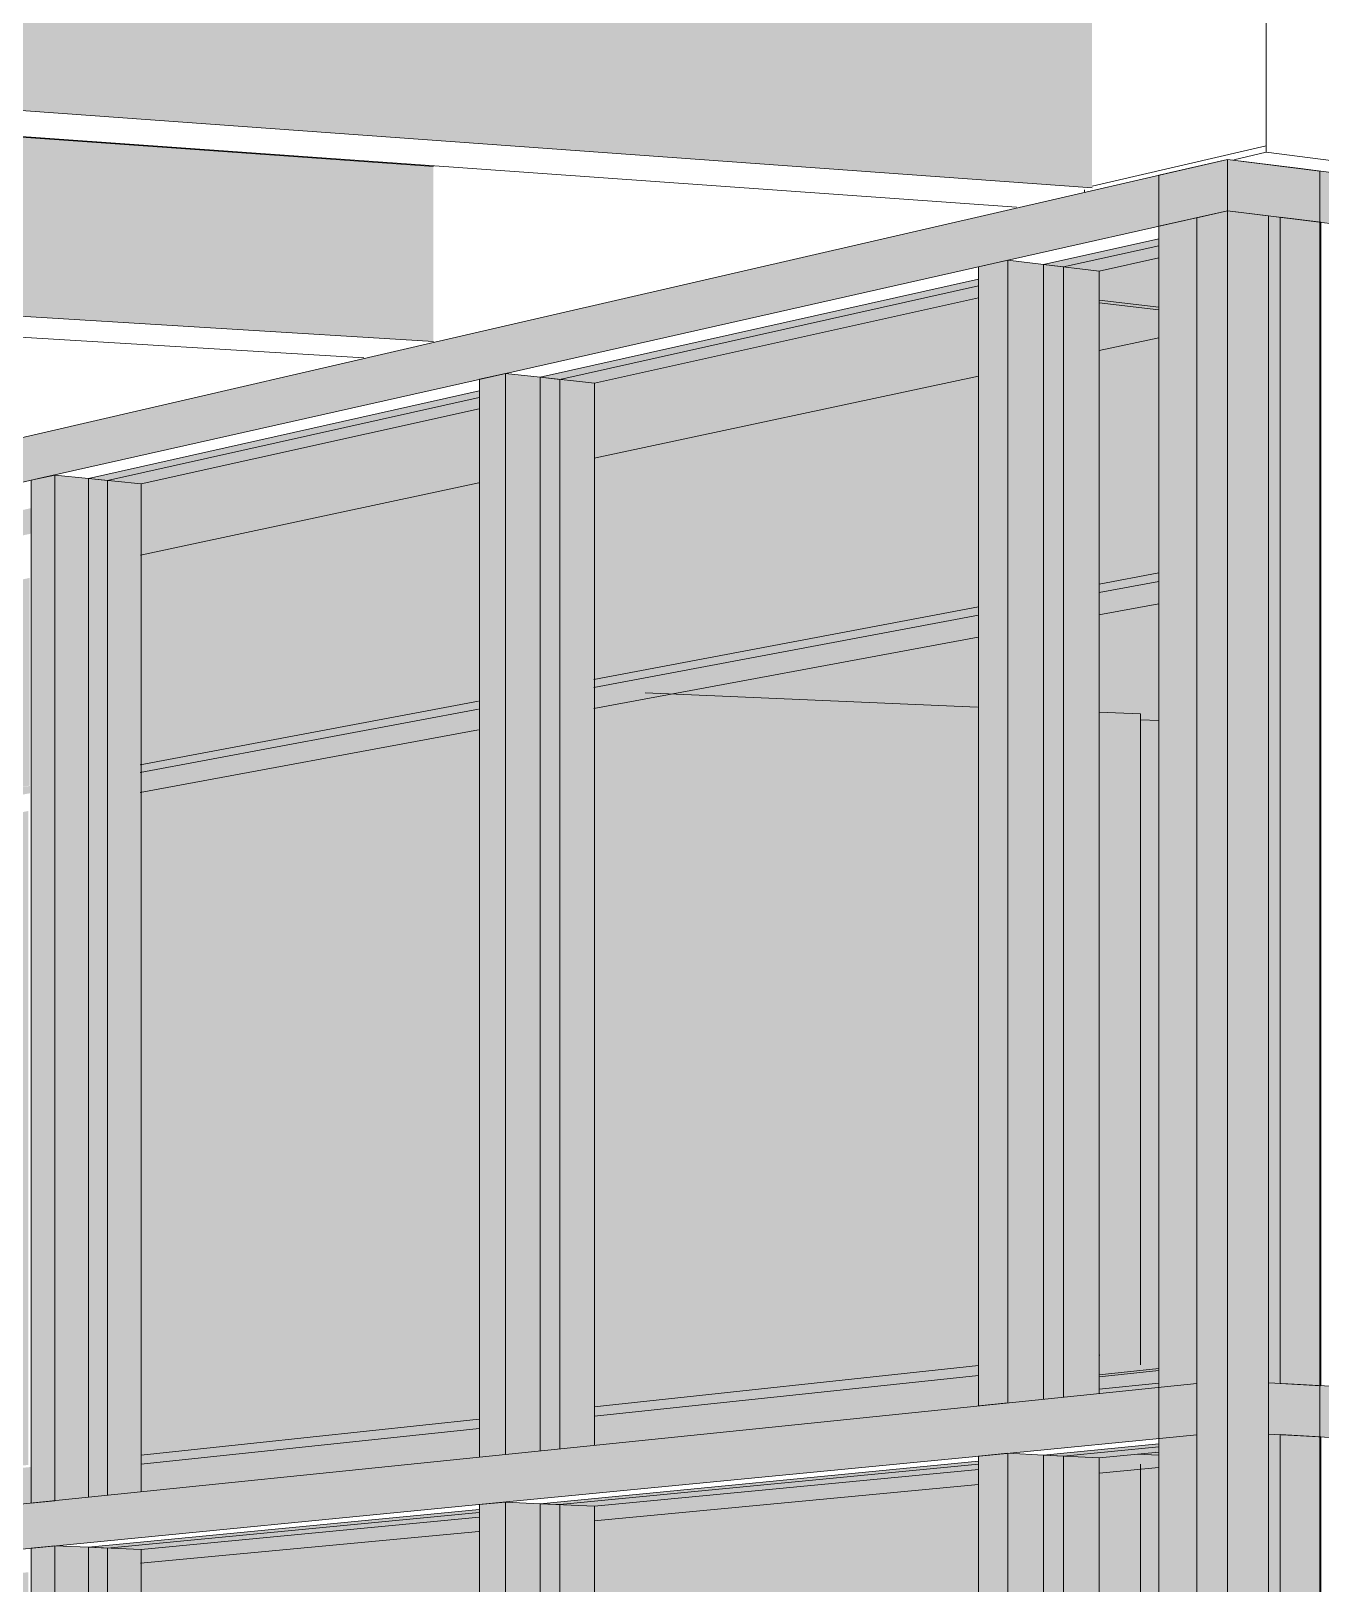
# Model space of a CAD drawing. Header units: inches. Extents: x -2804 to 58974, y -36095 to 66.
# Drawn here: x -2803.73 to -2803.6095, y 60.0723 to 60.2174 of the extents above; entities that cross this region are included whole.
import ezdxf

# ---------------------------------------------------------------- set-up
doc = ezdxf.new("R2010")
doc.units = ezdxf.units.IN
doc.header["$MEASUREMENT"] = 0
for name, color, linetype, lineweight in [('A-GLAZ-CURT', 52, 'Continuous', 9), ('A-GLAZ-CWMG', 51, 'Continuous', 9), ('A-WALL-PATT', 111, 'Continuous', 13), ('I-WALL', 2, 'Continuous', 13), ('L-SITE-WALL', 31, 'Continuous', 13), ('S-BEAM', 12, 'Continuous', 9)]:
    doc.layers.add(name, color=color, linetype=linetype, lineweight=lineweight)

# ---------------------------------------------------------------- blocks, each defined once
blk = doc.blocks.new('FP_5-Entrance - Xcel')
at = {"layer": 'A-WALL-PATT', "lineweight": 9}
blk.add_line((-2803.61456, 60.20669), (-2803.63085, 60.20293), dxfattribs=at)

msp = doc.modelspace()

# ---------------------------------------------------------------- hatches: boundary and pattern name
at = {"layer": 'A-GLAZ-CURT', "transparency": 33554458}
for points in [[(-2803.63539, 60.08955), (-2803.62461, 60.09066), (-2803.62461, 60.19802), (-2803.63539, 60.19561), (-2803.63539, 60.09106)], [(-2803.68243, 60.08473), (-2803.64146, 60.08893), (-2803.64146, 60.19425), (-2803.68243, 60.18507), (-2803.68243, 60.08793)], [(-2803.72465, 60.0804), (-2803.68812, 60.08415), (-2803.68812, 60.1838), (-2803.72465, 60.17561), (-2803.72465, 60.08113)], [(-2803.62461, 59.86245), (-2803.62461, 60.08537), (-2803.63539, 60.08433), (-2803.63539, 59.86413), (-2803.635, 59.86407)], [(-2803.64146, 59.86507), (-2803.64146, 60.08375), (-2803.68243, 60.07979), (-2803.68243, 59.87145), (-2803.64377, 59.86543)], [(-2803.68812, 59.87233), (-2803.68812, 60.07924), (-2803.72465, 60.07571), (-2803.72465, 59.87802), (-2803.68869, 59.87242)]]:
    msp.add_hatch(color=256, dxfattribs=at).paths.add_polyline_path(points, flags=0)
at = {"layer": 'A-GLAZ-CWMG', "lineweight": 5}
for points in [[(-2803.64009, 60.19569), (-2803.61819, 60.20063), (-2803.61819, 60.20543), (-2803.64009, 60.20038), (-2803.64009, 60.198)], [(-2803.61136, 60.19978), (-2803.61136, 60.20457), (-2803.61819, 60.20543), (-2803.61819, 60.20063), (-2803.61575, 60.20032)], [(-2803.54508, 60.19159), (-2803.54508, 60.19618), (-2803.61136, 60.20457), (-2803.61136, 60.19978), (-2803.54846, 60.19201)], [(-2803.62461, 60.08826), (-2803.61819, 60.0889), (-2803.61819, 60.20063), (-2803.62461, 60.19918), (-2803.62461, 60.10154)], [(-2803.62106, 60.08861), (-2803.61819, 60.0889), (-2803.61819, 60.20063), (-2803.62106, 60.19998), (-2803.62106, 60.09465)], [(-2803.60957, 60.08843), (-2803.60957, 60.19956), (-2803.61819, 60.20063), (-2803.61819, 60.0889), (-2803.61014, 60.08846)], [(-2803.61435, 60.08869), (-2803.61435, 60.20015), (-2803.61819, 60.20063), (-2803.61819, 60.0889), (-2803.61575, 60.08877)], [(-2803.60945, 60.09081), (-2803.60945, 60.19955), (-2803.61327, 60.20002), (-2803.61327, 60.09103), (-2803.61014, 60.09085)], [(-2803.64145, 60.08892), (-2803.63872, 60.0892), (-2803.63872, 60.196), (-2803.64145, 60.19539), (-2803.64145, 60.10159)], [(-2803.63872, 60.0892), (-2803.63539, 60.08955), (-2803.63539, 60.19561), (-2803.63872, 60.196), (-2803.63872, 60.09086)], [(-2803.63539, 60.08955), (-2803.63019, 60.09011), (-2803.63019, 60.19499), (-2803.63539, 60.19561), (-2803.63539, 60.09087)], [(-2803.68811, 60.08414), (-2803.68566, 60.08439), (-2803.68566, 60.18543), (-2803.68811, 60.18488), (-2803.68811, 60.08793)], [(-2803.68566, 60.08439), (-2803.68243, 60.08473), (-2803.68243, 60.18507), (-2803.68566, 60.18543), (-2803.68566, 60.08793)], [(-2803.68243, 60.08473), (-2803.67736, 60.08527), (-2803.67736, 60.18452), (-2803.68243, 60.18507), (-2803.68243, 60.08793)], [(-2803.73001, 60.07984), (-2803.7278, 60.08007), (-2803.7278, 60.17593), (-2803.73001, 60.17544), (-2803.73001, 60.08113)], [(-2803.7278, 60.08007), (-2803.72465, 60.0804), (-2803.72465, 60.17561), (-2803.7278, 60.17593), (-2803.7278, 60.08112)], [(-2803.72465, 60.0804), (-2803.71973, 60.08092), (-2803.71973, 60.17511), (-2803.72465, 60.17561), (-2803.72465, 60.08113)], [(-2803.64009, 60.08437), (-2803.62106, 60.08622), (-2803.62106, 60.09101), (-2803.64009, 60.08906), (-2803.64009, 60.08782)], [(-2803.61136, 60.08613), (-2803.61136, 60.09092), (-2803.61435, 60.09109), (-2803.61435, 60.08629)], [(-2803.54508, 60.0826), (-2803.54508, 60.08719), (-2803.61136, 60.09092), (-2803.61136, 60.08613), (-2803.54846, 60.08278)], [(-2803.61819, 59.86064), (-2803.61819, 60.0889), (-2803.62461, 60.08826), (-2803.62461, 59.86165), (-2803.62135, 59.86114)], [(-2803.61819, 59.86064), (-2803.61819, 60.0889), (-2803.62106, 60.08861), (-2803.62106, 59.86109)], [(-2803.61819, 59.86064), (-2803.60957, 59.86138), (-2803.60957, 60.08843), (-2803.61819, 60.0889), (-2803.61819, 59.86753)], [(-2803.61819, 59.86064), (-2803.61435, 59.86097), (-2803.61435, 60.08869), (-2803.61819, 60.0889), (-2803.61819, 59.86753)], [(-2803.61327, 59.86106), (-2803.60945, 59.86139), (-2803.60945, 60.08603), (-2803.61327, 60.08624), (-2803.61327, 59.86752)], [(-2803.63872, 59.86385), (-2803.63872, 60.0845), (-2803.64145, 60.08424), (-2803.64145, 59.86428)], [(-2803.63872, 59.86385), (-2803.63539, 59.86413), (-2803.63539, 60.08433), (-2803.63872, 60.0845), (-2803.63872, 59.86407)], [(-2803.63539, 59.86413), (-2803.63019, 59.86456), (-2803.63019, 60.08407), (-2803.63539, 60.08433), (-2803.63539, 59.88122)], [(-2803.68566, 59.8712), (-2803.68566, 60.07994), (-2803.68811, 60.07971), (-2803.68811, 59.87158)], [(-2803.68566, 59.8712), (-2803.68243, 59.87145), (-2803.68243, 60.07979), (-2803.68566, 60.07994), (-2803.68566, 59.8714)], [(-2803.68243, 59.87145), (-2803.67736, 59.87183), (-2803.67736, 60.07955), (-2803.68243, 60.07979), (-2803.68243, 59.88107)], [(-2803.7278, 59.87779), (-2803.7278, 60.07585), (-2803.73001, 60.07564), (-2803.73001, 59.87814)], [(-2803.7278, 59.87779), (-2803.72465, 59.87802), (-2803.72465, 60.07571), (-2803.7278, 60.07585), (-2803.7278, 59.87797)], [(-2803.72465, 59.87802), (-2803.71973, 59.87836), (-2803.71973, 60.0755), (-2803.72465, 60.07571), (-2803.72465, 59.88093)]]:
    msp.add_hatch(color=256, dxfattribs=at).paths.add_polyline_path(points, flags=0)
at = {"layer": 'A-GLAZ-CWMG'}
for points in [[(-2803.62461, 60.19918), (-2803.61819, 60.20063), (-2803.61819, 60.20543), (-2803.62461, 60.20395)], [(-2803.60957, 60.19956), (-2803.60957, 60.20434), (-2803.61819, 60.20543), (-2803.61819, 60.20063), (-2803.61014, 60.19963)], [(-2803.68689, 60.18515), (-2803.64009, 60.19569), (-2803.64009, 60.20038), (-2803.68689, 60.18959)], [(-2803.72891, 60.17569), (-2803.68689, 60.18515), (-2803.68689, 60.18959), (-2803.72891, 60.17989), (-2803.72891, 60.17777)], [(-2803.76683, 60.16714), (-2803.72891, 60.17569), (-2803.72891, 60.17989), (-2803.76683, 60.17114), (-2803.76683, 60.17105)], [(-2803.68689, 60.07983), (-2803.64009, 60.08437), (-2803.64009, 60.08906), (-2803.68689, 60.08426), (-2803.68689, 60.08103)], [(-2803.72891, 60.07574), (-2803.68689, 60.07983), (-2803.68689, 60.08426), (-2803.72891, 60.07995)], [(-2803.76683, 60.07206), (-2803.72891, 60.07574), (-2803.72891, 60.07995), (-2803.76683, 60.07606), (-2803.76683, 60.0743)]]:
    msp.add_hatch(color=256, dxfattribs=at).paths.add_polyline_path(points, flags=0)
at = {"layer": 'I-WALL'}
h = msp.add_hatch(color=256, dxfattribs=at)
h.paths.add_polyline_path([(-2803.7778, 59.88725), (-2803.7778, 60.06876), (-2803.77826, 60.06874), (-2803.787, 60.06908), (-2803.79144, 60.06864), (-2803.79144, 59.88942), (-2803.77896, 59.88743)], flags=0)
h.paths.add_polyline_path([(-2803.62633, 60.06579), (-2803.62633, 60.08348), (-2803.63021, 60.08311), (-2803.63021, 60.06595)], flags=0)
h.paths.add_polyline_path([(-2803.64154, 60.06641), (-2803.64154, 60.082), (-2803.67758, 60.0785), (-2803.67758, 60.06786), (-2803.64387, 60.0665)], flags=0)
h.paths.add_polyline_path([(-2803.68837, 60.06829), (-2803.68837, 60.07745), (-2803.71998, 60.07438), (-2803.71998, 60.06957), (-2803.68894, 60.06832)], flags=0)
h.paths.add_polyline_path([(-2803.73028, 60.06998), (-2803.73028, 60.07338), (-2803.755, 60.07098), (-2803.73397, 60.07013)], flags=0)
h.paths.add_polyline_path([(-2803.79144, 60.07357), (-2803.79123, 60.07359), (-2803.79123, 60.07591), (-2803.7902, 60.0768), (-2803.768, 60.07925), (-2803.768, 60.13779), (-2803.77283, 60.13817), (-2803.77283, 60.13883), (-2803.76972, 60.13943), (-2803.76971, 60.13957), (-2803.76971, 60.15786), (-2803.77812, 60.15601), (-2803.79091, 60.15713), (-2803.79107, 60.15719), (-2803.79123, 60.15738), (-2803.79123, 60.15925), (-2803.79144, 60.1592), (-2803.79144, 60.07437)], flags=0)
h.paths.add_polyline_path([(-2803.75815, 60.08034), (-2803.73028, 60.08341), (-2803.73028, 60.14453), (-2803.75815, 60.1392), (-2803.75815, 60.08132)], flags=0)
h.paths.add_polyline_path([(-2803.71998, 60.08455), (-2803.68837, 60.08804), (-2803.68837, 60.15255), (-2803.71998, 60.1465), (-2803.71998, 60.08459)], flags=0)
h.paths.add_polyline_path([(-2803.67758, 60.08923), (-2803.64154, 60.09322), (-2803.64154, 60.15425), (-2803.67261, 60.15557), (-2803.67758, 60.15462), (-2803.67758, 60.09334)], flags=0)
h.paths.add_polyline_path([(-2803.63021, 60.09234), (-2803.62633, 60.09276), (-2803.62633, 60.15361), (-2803.63021, 60.15377), (-2803.63021, 60.09433), (-2803.63016, 60.09425), (-2803.63021, 60.0942), (-2803.63021, 60.09241)], flags=0)
at = {"layer": 'I-WALL', "lineweight": 5}
h = msp.add_hatch(color=256, dxfattribs=at)
h.paths.add_polyline_path([(-2803.6246, 60.06543), (-2803.6246, 60.08366), (-2803.62633, 60.08349), (-2803.62633, 60.0658), (-2803.62646, 60.06579), (-2803.62646, 60.06551), (-2803.62464, 60.06543)], flags=0)
h.paths.add_polyline_path([(-2803.62633, 60.09276), (-2803.6246, 60.09295), (-2803.6246, 60.15298), (-2803.62633, 60.15305), (-2803.62633, 60.09353)], flags=0)
at = {"layer": 'S-BEAM', "lineweight": 5}
for points in [[(-2803.63085, 60.20276), (-2803.63085, 60.22037), (-2803.81183, 60.2354), (-2803.8111, 60.21579), (-2803.63154, 60.20281)], [(-2803.6924, 60.18841), (-2803.6924, 60.20477), (-2803.86607, 60.21708), (-2803.86538, 60.199), (-2803.69813, 60.18876)], [(-2803.62461, 60.1917), (-2803.62461, 60.19362), (-2803.63019, 60.1924), (-2803.62695, 60.19199)], [(-2803.63019, 60.09166), (-2803.62461, 60.09224), (-2803.62461, 60.09241), (-2803.63019, 60.09183)], [(-2803.63019, 60.09048), (-2803.62461, 60.09105), (-2803.62461, 60.09224), (-2803.63019, 60.09166), (-2803.63019, 60.09093)]]:
    msp.add_hatch(color=256, dxfattribs=at).paths.add_polyline_path(points, flags=0)
h = msp.add_hatch(color=256, dxfattribs=at)
h.paths.add_polyline_path([(-2804.20308, 60.0671), (-2804.2014, 60.06747), (-2804.20144, 60.06821), (-2804.20308, 60.06781)], flags=0)
h.paths.add_polyline_path([(-2804.00365, 60.11088), (-2803.99382, 60.11304), (-2803.99382, 60.11429), (-2804.00365, 60.1121), (-2804.00365, 60.112)], flags=0)
h.paths.add_polyline_path([(-2803.90374, 60.13281), (-2803.88843, 60.13618), (-2803.88843, 60.13768), (-2803.90374, 60.13428), (-2803.90374, 60.13358)], flags=0)
h.paths.add_polyline_path([(-2803.87994, 60.13804), (-2803.86212, 60.14195), (-2803.86212, 60.14351), (-2803.87994, 60.13956), (-2803.87994, 60.1394)], flags=0)
h.paths.add_polyline_path([(-2803.85332, 60.14388), (-2803.83349, 60.14824), (-2803.83349, 60.14987), (-2803.85332, 60.14547), (-2803.85332, 60.14529)], flags=0)
h.paths.add_polyline_path([(-2803.82435, 60.15024), (-2803.8022, 60.1551), (-2803.8022, 60.15681), (-2803.82435, 60.1519), (-2803.82435, 60.1506)], flags=0)
h.paths.add_polyline_path([(-2803.79123, 60.15751), (-2803.76787, 60.16264), (-2803.76787, 60.16443), (-2803.79123, 60.15925), (-2803.79123, 60.15871)], flags=0)
h.paths.add_polyline_path([(-2803.75798, 60.16481), (-2803.73004, 60.17094), (-2803.73004, 60.17283), (-2803.75798, 60.16663), (-2803.75798, 60.1664)], flags=0)
h.paths.add_polyline_path([(-2803.71973, 60.17321), (-2803.68813, 60.18014), (-2803.68813, 60.18213), (-2803.71973, 60.17512), (-2803.71973, 60.17434)], flags=0)
h.paths.add_polyline_path([(-2803.67736, 60.18251), (-2803.64146, 60.19039), (-2803.64146, 60.19249), (-2803.67736, 60.18448)], flags=0)
at = {"layer": 'S-BEAM'}
msp.add_hatch(color=256, dxfattribs=at).paths.add_polyline_path([(-2803.62461, 60.19138), (-2803.62461, 60.19163), (-2803.63019, 60.19227), (-2803.63019, 60.19203), (-2803.62695, 60.19165)], flags=0)
at = {"layer": 'S-BEAM', "lineweight": 5}
h = msp.add_hatch(color=256, dxfattribs=at)
h.paths.add_polyline_path([(-2804.20308, 60.06691), (-2804.2014, 60.06732), (-2804.2014, 60.06747), (-2804.20308, 60.0671), (-2804.20308, 60.06692)], flags=0)
h.paths.add_polyline_path([(-2804.00365, 60.11056), (-2803.99382, 60.11272), (-2803.99384, 60.11304), (-2804.00365, 60.11088), (-2804.00365, 60.11057)], flags=0)
h.paths.add_polyline_path([(-2803.90375, 60.13243), (-2803.88843, 60.13579), (-2803.88843, 60.13618), (-2803.90374, 60.13281), (-2803.90375, 60.13244)], flags=0)
h.paths.add_polyline_path([(-2803.87994, 60.13764), (-2803.86213, 60.14154), (-2803.86212, 60.14195), (-2803.87994, 60.13804), (-2803.87994, 60.13765)], flags=0)
h.paths.add_polyline_path([(-2803.85332, 60.14347), (-2803.83349, 60.14781), (-2803.83349, 60.14824), (-2803.85332, 60.14388), (-2803.85332, 60.14347)], flags=0)
h.paths.add_polyline_path([(-2803.82435, 60.14981), (-2803.8022, 60.15466), (-2803.8022, 60.1551), (-2803.82435, 60.15024), (-2803.82435, 60.14981)], flags=0)
h.paths.add_polyline_path([(-2803.79091, 60.15713), (-2803.76788, 60.16217), (-2803.76787, 60.16264), (-2803.79123, 60.15751), (-2803.79119, 60.15733), (-2803.79107, 60.15719), (-2803.79092, 60.15713)], flags=0)
h.paths.add_polyline_path([(-2803.75799, 60.16433), (-2803.73004, 60.17045), (-2803.73004, 60.17094), (-2803.75798, 60.16481), (-2803.75799, 60.16434)], flags=0)
h.paths.add_polyline_path([(-2803.71973, 60.17271), (-2803.68813, 60.17963), (-2803.68813, 60.18014), (-2803.71973, 60.17321), (-2803.71973, 60.17271)], flags=0)
h.paths.add_polyline_path([(-2803.67736, 60.18198), (-2803.64146, 60.18984), (-2803.64146, 60.19039), (-2803.67736, 60.18251), (-2803.67736, 60.18198)], flags=0)
h = msp.add_hatch(color=256, dxfattribs=at)
h.paths.add_polyline_path([(-2803.88012, 60.11872), (-2803.86229, 60.12209), (-2803.86229, 60.13809), (-2803.88012, 60.13428), (-2803.88012, 60.11971)], flags=0)
h.paths.add_polyline_path([(-2803.85349, 60.12375), (-2803.83364, 60.1275), (-2803.83364, 60.1442), (-2803.85349, 60.13997), (-2803.85349, 60.12656)], flags=0)
h.paths.add_polyline_path([(-2803.8245, 60.12922), (-2803.80234, 60.13341), (-2803.80234, 60.15089), (-2803.8245, 60.14616), (-2803.8245, 60.12993)], flags=0)
h.paths.add_polyline_path([(-2803.76971, 60.13957), (-2803.76799, 60.1399), (-2803.76799, 60.15823), (-2803.76971, 60.15786), (-2803.76971, 60.14012)], flags=0)
h.paths.add_polyline_path([(-2803.75809, 60.14177), (-2803.73013, 60.14705), (-2803.73013, 60.16632), (-2803.75809, 60.16034), (-2803.75809, 60.14354)], flags=0)
h.paths.add_polyline_path([(-2803.71981, 60.149), (-2803.68819, 60.15497), (-2803.68819, 60.17527), (-2803.71981, 60.16852), (-2803.71981, 60.1503)], flags=0)
h.paths.add_polyline_path([(-2803.67741, 60.157), (-2803.64147, 60.16379), (-2803.64147, 60.18525), (-2803.67741, 60.17758), (-2803.67741, 60.15704)], flags=0)
h.paths.add_polyline_path([(-2803.63019, 60.16592), (-2803.62461, 60.16697), (-2803.62461, 60.18885), (-2803.63019, 60.18766), (-2803.63019, 60.16723)], flags=0)
h = msp.add_hatch(color=256, dxfattribs=at)
h.paths.add_polyline_path([(-2803.88012, 60.11861), (-2803.86229, 60.12197), (-2803.86229, 60.12209), (-2803.88012, 60.11872)], flags=0)
h.paths.add_polyline_path([(-2803.85349, 60.12363), (-2803.83364, 60.12737), (-2803.83364, 60.1275), (-2803.85349, 60.12375)], flags=0)
h.paths.add_polyline_path([(-2803.8245, 60.1291), (-2803.80234, 60.13331), (-2803.80234, 60.13341), (-2803.8245, 60.12922)], flags=0)
h.paths.add_polyline_path([(-2803.76972, 60.13943), (-2803.76799, 60.13976), (-2803.76799, 60.1399), (-2803.76971, 60.13957)], flags=0)
h.paths.add_polyline_path([(-2803.75809, 60.14163), (-2803.73013, 60.1469), (-2803.73013, 60.14705), (-2803.75809, 60.14177)], flags=0)
h.paths.add_polyline_path([(-2803.71981, 60.14885), (-2803.68819, 60.15482), (-2803.68819, 60.15497), (-2803.71981, 60.149)], flags=0)
h.paths.add_polyline_path([(-2803.67741, 60.15685), (-2803.64147, 60.16363), (-2803.64148, 60.16379), (-2803.67741, 60.157)], flags=0)
h.paths.add_polyline_path([(-2803.63019, 60.16576), (-2803.62461, 60.16681), (-2803.62461, 60.16697), (-2803.63019, 60.16592)], flags=0)
h = msp.add_hatch(color=256, dxfattribs=at)
h.paths.add_polyline_path([(-2803.88009, 60.11803), (-2803.86227, 60.12138), (-2803.86227, 60.12196), (-2803.88009, 60.11859)], flags=0)
h.paths.add_polyline_path([(-2803.85346, 60.12303), (-2803.83362, 60.12675), (-2803.83362, 60.12736), (-2803.85346, 60.12362), (-2803.85346, 60.12308)], flags=0)
h.paths.add_polyline_path([(-2803.82448, 60.12847), (-2803.80232, 60.13263), (-2803.80232, 60.13326), (-2803.82448, 60.12908)], flags=0)
h.paths.add_polyline_path([(-2803.77283, 60.13817), (-2803.76797, 60.13908), (-2803.76797, 60.13974), (-2803.77283, 60.13883)], flags=0)
h.paths.add_polyline_path([(-2803.75808, 60.14094), (-2803.73012, 60.14619), (-2803.73012, 60.14688), (-2803.75808, 60.14161)], flags=0)
h.paths.add_polyline_path([(-2803.7198, 60.14812), (-2803.68818, 60.15406), (-2803.68818, 60.1548), (-2803.7198, 60.14883)], flags=0)
h.paths.add_polyline_path([(-2803.6774, 60.15608), (-2803.64147, 60.16283), (-2803.64147, 60.16361), (-2803.6774, 60.15683)], flags=0)
h.paths.add_polyline_path([(-2803.63019, 60.16495), (-2803.62461, 60.16599), (-2803.62461, 60.16679), (-2803.63019, 60.16573)], flags=0)
at = {"layer": 'S-BEAM'}
h = msp.add_hatch(color=256, dxfattribs=at)
h.paths.add_polyline_path([(-2803.62461, 60.08432), (-2803.62461, 60.08457), (-2803.62496, 60.08459), (-2803.62664, 60.08442), (-2803.62598, 60.08439)], flags=0)
h.paths.add_polyline_path([(-2803.63019, 60.09363), (-2803.63014, 60.09368), (-2803.63019, 60.09376)], flags=0)
at = {"layer": 'S-BEAM', "lineweight": 5}
h = msp.add_hatch(color=256, dxfattribs=at)
h.paths.add_polyline_path([(-2804.20308, 60.03234), (-2804.2014, 60.03252), (-2804.20141, 60.03285), (-2804.20279, 60.0327), (-2804.20308, 60.03248)], flags=0)
h.paths.add_polyline_path([(-2804.00365, 60.05344), (-2803.99382, 60.05448), (-2803.99383, 60.05503), (-2804.00366, 60.05398), (-2804.00366, 60.05393)], flags=0)
h.paths.add_polyline_path([(-2803.90374, 60.06401), (-2803.88843, 60.06563), (-2803.88844, 60.0663), (-2803.90375, 60.06466)], flags=0)
h.paths.add_polyline_path([(-2803.87994, 60.06653), (-2803.86212, 60.06841), (-2803.86213, 60.06911), (-2803.87995, 60.0672)], flags=0)
h.paths.add_polyline_path([(-2803.85332, 60.06934), (-2803.83349, 60.07144), (-2803.8335, 60.07217), (-2803.85333, 60.07005), (-2803.85332, 60.06938)], flags=0)
h.paths.add_polyline_path([(-2803.82435, 60.07241), (-2803.8022, 60.07475), (-2803.80221, 60.07551), (-2803.82436, 60.07314), (-2803.82435, 60.0726)], flags=0)
h.paths.add_polyline_path([(-2803.79123, 60.07591), (-2803.76787, 60.07838), (-2803.76788, 60.07918), (-2803.79026, 60.07679)], flags=0)
h.paths.add_polyline_path([(-2803.75798, 60.07943), (-2803.73004, 60.08239), (-2803.73004, 60.08322), (-2803.75799, 60.08024), (-2803.75799, 60.07978)], flags=0)
h.paths.add_polyline_path([(-2803.71973, 60.08348), (-2803.68813, 60.08682), (-2803.68814, 60.0877), (-2803.71973, 60.08433), (-2803.71973, 60.08407)], flags=0)
h.paths.add_polyline_path([(-2803.67736, 60.08796), (-2803.64146, 60.09176), (-2803.64146, 60.09269), (-2803.67737, 60.08885)], flags=0)
h = msp.add_hatch(color=256, dxfattribs=at)
h.paths.add_polyline_path([(-2804.20308, 60.03135), (-2804.2014, 60.03156), (-2804.2014, 60.03252), (-2804.20308, 60.03234), (-2804.20308, 60.0315)], flags=0)
h.paths.add_polyline_path([(-2804.00365, 60.0518), (-2803.99382, 60.05281), (-2803.99382, 60.05448), (-2804.00365, 60.05344), (-2804.00365, 60.05276)], flags=0)
h.paths.add_polyline_path([(-2803.90374, 60.06205), (-2803.88843, 60.06362), (-2803.88843, 60.06563), (-2803.90374, 60.06401), (-2803.90374, 60.06355)], flags=0)
h.paths.add_polyline_path([(-2803.87994, 60.06449), (-2803.86212, 60.06632), (-2803.86212, 60.06841), (-2803.87994, 60.06653), (-2803.87994, 60.06625)], flags=0)
h.paths.add_polyline_path([(-2803.85332, 60.06722), (-2803.83349, 60.06926), (-2803.83349, 60.07144), (-2803.85332, 60.06934), (-2803.85332, 60.06757)], flags=0)
h.paths.add_polyline_path([(-2803.82435, 60.07019), (-2803.8022, 60.07247), (-2803.8022, 60.07475), (-2803.82435, 60.07239)], flags=0)
h.paths.add_polyline_path([(-2803.79123, 60.07359), (-2803.76787, 60.07599), (-2803.76787, 60.07838), (-2803.79123, 60.07591), (-2803.79123, 60.07437)], flags=0)
h.paths.add_polyline_path([(-2803.75798, 60.077), (-2803.73004, 60.07987), (-2803.73004, 60.08239), (-2803.75798, 60.07943)], flags=0)
h.paths.add_polyline_path([(-2803.71973, 60.08092), (-2803.68813, 60.08416), (-2803.68813, 60.08682), (-2803.71973, 60.08348), (-2803.71973, 60.08113)], flags=0)
h.paths.add_polyline_path([(-2803.67736, 60.08527), (-2803.64146, 60.08895), (-2803.64146, 60.09176), (-2803.67736, 60.08794)], flags=0)
h = msp.add_hatch(color=256, dxfattribs=at)
h.paths.add_polyline_path([(-2803.62461, 60.0846), (-2803.62461, 60.08465), (-2803.62496, 60.08462)], flags=0)
h.paths.add_polyline_path([(-2803.63019, 60.09016), (-2803.62461, 60.09073), (-2803.62461, 60.09105), (-2803.63019, 60.09048)], flags=0)

# ---------------------------------------------------------------- linework, layer by layer
at = {"layer": 'A-GLAZ-CURT'}
for p, q in [((-2803.62461, 60.19802), (-2803.63539, 60.19561)), ((-2803.6335, 60.19538), (-2803.62461, 60.19736)), ((-2803.63539, 60.19561), (-2803.63539, 60.08955)), ((-2803.6335, 60.19538), (-2803.63539, 60.19561)), ((-2803.6335, 60.08975), (-2803.6335, 60.19538)), ((-2803.64146, 60.19425), (-2803.68243, 60.18507)), ((-2803.68058, 60.18487), (-2803.64146, 60.1936)), ((-2803.68812, 60.1838), (-2803.72465, 60.17561)), ((-2803.68243, 60.18507), (-2803.68243, 60.08473)), ((-2803.68058, 60.18487), (-2803.68243, 60.18507)), ((-2803.68058, 60.08493), (-2803.68058, 60.18487)), ((-2803.72286, 60.17543), (-2803.68812, 60.18319)), ((-2803.72465, 60.17561), (-2803.72465, 60.0804)), ((-2803.72286, 60.17543), (-2803.72465, 60.17561)), ((-2803.72286, 60.08059), (-2803.72286, 60.17543)), ((-2803.62461, 60.08537), (-2803.63539, 60.08433)), ((-2803.6335, 60.08424), (-2803.62461, 60.08509)), ((-2803.64146, 60.08375), (-2803.68243, 60.07979)), ((-2803.63539, 60.08433), (-2803.63539, 59.86413)), ((-2803.6335, 60.08424), (-2803.63539, 60.08433)), ((-2803.6335, 59.86429), (-2803.6335, 60.08424)), ((-2803.68058, 60.0797), (-2803.64146, 60.08347)), ((-2803.68812, 60.07924), (-2803.72465, 60.07571)), ((-2803.68243, 60.07979), (-2803.68243, 59.87145)), ((-2803.68058, 60.0797), (-2803.68243, 60.07979)), ((-2803.68058, 59.87159), (-2803.68058, 60.0797)), ((-2803.72286, 60.07564), (-2803.68812, 60.07898)), ((-2803.72465, 60.07571), (-2803.72465, 59.87802)), ((-2803.72286, 60.07564), (-2803.72465, 60.07571)), ((-2803.72286, 59.87814), (-2803.72286, 60.07564))]:
    msp.add_line(p, q, dxfattribs=at)
at = {"layer": 'A-GLAZ-CWMG'}
for p, q in [((-2803.61819, 60.20543), (-2803.64009, 60.20038)), ((-2803.61819, 60.20543), (-2803.62461, 60.20395)), ((-2803.61819, 60.20543), (-2803.61819, 60.20063)), ((-2803.60957, 60.20434), (-2803.61819, 60.20543)), ((-2803.61819, 60.20063), (-2803.61819, 60.20543)), ((-2803.61136, 60.20457), (-2803.61819, 60.20543)), ((-2803.54508, 60.19618), (-2803.61136, 60.20457)), ((-2803.60957, 60.19956), (-2803.60957, 60.20434)), ((-2803.62461, 60.20395), (-2803.62461, 60.19918)), ((-2803.64009, 60.20038), (-2803.68689, 60.18959)), ((-2803.64009, 60.19569), (-2803.61819, 60.20063)), ((-2803.62461, 60.19918), (-2803.61819, 60.20063)), ((-2803.62461, 60.19918), (-2803.61819, 60.20063)), ((-2803.62106, 60.19998), (-2803.61819, 60.20063)), ((-2803.62106, 60.19998), (-2803.62106, 60.08861)), ((-2803.61819, 60.20063), (-2803.60957, 60.19956)), ((-2803.61819, 60.20063), (-2803.60957, 60.19956)), ((-2803.61819, 60.0889), (-2803.61819, 60.20063)), ((-2803.61136, 60.19978), (-2803.61819, 60.20063)), ((-2803.61819, 60.20063), (-2803.61435, 60.20015)), ((-2803.61819, 60.20063), (-2803.61819, 60.0889)), ((-2803.61435, 60.20015), (-2803.61435, 60.08869)), ((-2803.61327, 60.20002), (-2803.60945, 60.19955)), ((-2803.61327, 60.20002), (-2803.61327, 60.09103)), ((-2803.54508, 60.19159), (-2803.61136, 60.19978)), ((-2803.62461, 60.08826), (-2803.62461, 60.19918)), ((-2803.60957, 60.19956), (-2803.60957, 60.08843)), ((-2803.60945, 60.19955), (-2803.60945, 60.09081)), ((-2803.68689, 60.18515), (-2803.64009, 60.19569)), ((-2803.64145, 60.19539), (-2803.63872, 60.196)), ((-2803.64145, 60.19539), (-2803.64145, 60.08892)), ((-2803.63872, 60.196), (-2803.63539, 60.19561)), ((-2803.63872, 60.0892), (-2803.63872, 60.196)), ((-2803.63539, 60.19561), (-2803.63019, 60.19499)), ((-2803.63019, 60.19499), (-2803.62461, 60.19622)), ((-2803.63019, 60.19499), (-2803.63019, 60.09011)), ((-2803.67736, 60.18452), (-2803.64146, 60.19248)), ((-2803.68689, 60.18959), (-2803.72891, 60.17989)), ((-2803.72891, 60.17569), (-2803.68689, 60.18515)), ((-2803.68811, 60.18488), (-2803.68566, 60.18543)), ((-2803.68566, 60.18543), (-2803.68243, 60.18507)), ((-2803.68566, 60.08439), (-2803.68566, 60.18543)), ((-2803.68811, 60.18488), (-2803.68811, 60.08414)), ((-2803.68243, 60.18507), (-2803.67736, 60.18452)), ((-2803.67736, 60.18452), (-2803.67736, 60.08527)), ((-2803.71973, 60.17511), (-2803.68813, 60.18213)), ((-2803.72891, 60.17989), (-2803.76683, 60.17114)), ((-2803.76683, 60.16714), (-2803.72891, 60.17569)), ((-2803.73001, 60.17544), (-2803.7278, 60.17593)), ((-2803.73001, 60.17544), (-2803.73001, 60.07984)), ((-2803.7278, 60.17593), (-2803.72465, 60.17561)), ((-2803.7278, 60.08007), (-2803.7278, 60.17593)), ((-2803.72465, 60.17561), (-2803.71973, 60.17511)), ((-2803.71973, 60.17511), (-2803.71973, 60.08092)), ((-2803.62106, 60.09101), (-2803.64009, 60.08906)), ((-2803.62106, 60.09101), (-2803.62106, 60.08622)), ((-2803.61435, 60.08629), (-2803.61435, 60.09109)), ((-2803.61136, 60.09092), (-2803.61435, 60.09109)), ((-2803.60945, 60.09081), (-2803.61327, 60.09103)), ((-2803.54508, 60.08719), (-2803.61136, 60.09092)), ((-2803.64009, 60.08906), (-2803.68689, 60.08426)), ((-2803.63872, 60.0892), (-2803.64145, 60.08892)), ((-2803.62461, 59.86165), (-2803.62461, 60.08826)), ((-2803.62106, 60.08861), (-2803.62106, 59.86109)), ((-2803.61819, 59.86064), (-2803.61819, 60.0889)), ((-2803.61819, 60.0889), (-2803.61819, 59.86064)), ((-2803.61435, 60.08869), (-2803.61435, 59.86097)), ((-2803.60957, 60.08843), (-2803.60957, 59.86138)), ((-2803.64009, 60.08437), (-2803.62106, 60.08622)), ((-2803.61136, 60.08613), (-2803.61435, 60.08629)), ((-2803.61327, 60.08624), (-2803.60945, 60.08603)), ((-2803.61327, 60.08624), (-2803.61327, 59.86106)), ((-2803.54508, 60.0826), (-2803.61136, 60.08613)), ((-2803.60945, 60.08603), (-2803.60945, 59.86139)), ((-2803.68689, 60.08426), (-2803.72891, 60.07995)), ((-2803.68566, 60.08439), (-2803.68811, 60.08414)), ((-2803.68689, 60.07983), (-2803.64009, 60.08437)), ((-2803.64145, 60.08424), (-2803.63872, 60.0845)), ((-2803.64145, 60.08424), (-2803.64145, 59.86428)), ((-2803.63872, 60.0845), (-2803.63539, 60.08433)), ((-2803.63872, 59.86385), (-2803.63872, 60.0845)), ((-2803.63539, 60.08433), (-2803.63019, 60.08407)), ((-2803.63019, 60.08407), (-2803.62461, 60.0846)), ((-2803.63019, 60.08407), (-2803.63019, 59.86456)), ((-2803.67736, 60.07955), (-2803.64146, 60.08299)), ((-2803.72891, 60.07995), (-2803.76683, 60.07606)), ((-2803.7278, 60.08007), (-2803.73001, 60.07984)), ((-2803.72891, 60.07574), (-2803.68689, 60.07983)), ((-2803.68811, 60.07971), (-2803.68566, 60.07994)), ((-2803.68811, 60.07971), (-2803.68811, 59.87158)), ((-2803.68566, 60.07994), (-2803.68243, 60.07979)), ((-2803.68566, 59.8712), (-2803.68566, 60.07994)), ((-2803.68243, 60.07979), (-2803.67736, 60.07955)), ((-2803.67736, 60.07955), (-2803.67736, 59.87183)), ((-2803.71973, 60.0755), (-2803.68813, 60.07852)), ((-2803.76683, 60.07206), (-2803.72891, 60.07574)), ((-2803.73001, 60.07564), (-2803.7278, 60.07585)), ((-2803.73001, 60.07564), (-2803.73001, 59.87814)), ((-2803.7278, 60.07585), (-2803.72465, 60.07571)), ((-2803.7278, 59.87779), (-2803.7278, 60.07585)), ((-2803.72465, 60.07571), (-2803.71973, 60.0755)), ((-2803.71973, 60.0755), (-2803.71973, 59.87836))]:
    msp.add_line(p, q, dxfattribs=at)
at = {"layer": 'I-WALL'}
for p, q in [((-2803.64154, 60.15425), (-2803.67261, 60.15557)), ((-2803.62633, 60.15361), (-2803.63021, 60.15377)), ((-2803.62633, 60.09276), (-2803.62633, 60.15361)), ((-2803.6246, 60.15298), (-2803.62633, 60.15305)), ((-2803.62633, 60.06579), (-2803.62633, 60.08348))]:
    msp.add_line(p, q, dxfattribs=at)
at = {"layer": 'L-SITE-WALL'}
for p, q in [((-2803.61456, 60.22944), (-2803.61456, 60.2061)), ((-2803.61758, 60.2054), (-2803.61456, 60.2061)), ((-2803.61456, 60.2061), (-2803.42942, 60.18255)), ((-2803.63154, 60.2024), (-2803.63154, 60.2026))]:
    msp.add_line(p, q, dxfattribs=at)
at = {"layer": 'S-BEAM'}
for p, q in [((-2803.86607, 60.21708), (-2803.6924, 60.20477)), ((-2803.8111, 60.21579), (-2803.63085, 60.20276)), ((-2803.81774, 60.21374), (-2803.63792, 60.20098)), ((-2803.86538, 60.199), (-2803.6924, 60.18841)), ((-2803.87104, 60.19725), (-2803.69892, 60.1869)), ((-2803.62461, 60.19163), (-2803.63019, 60.19229)), ((-2803.63019, 60.19203), (-2803.62461, 60.19138)), ((-2803.62461, 60.18876), (-2803.63019, 60.18757)), ((-2803.64147, 60.18516), (-2803.67739, 60.1775)), ((-2803.68817, 60.17519), (-2803.71978, 60.16845)), ((-2803.63019, 60.16573), (-2803.62461, 60.16679)), ((-2803.62461, 60.16599), (-2803.63019, 60.16495)), ((-2803.6774, 60.15683), (-2803.64147, 60.16361)), ((-2803.62461, 60.1639), (-2803.6302, 60.16287)), ((-2803.64147, 60.16283), (-2803.6774, 60.15608)), ((-2803.64148, 60.16078), (-2803.67742, 60.15411)), ((-2803.7198, 60.14883), (-2803.68818, 60.1548)), ((-2803.68818, 60.15406), (-2803.7198, 60.14812)), ((-2803.6882, 60.15211), (-2803.71982, 60.14625)), ((-2803.63014, 60.09368), (-2803.63019, 60.09376)), ((-2803.67737, 60.08885), (-2803.64146, 60.09269)), ((-2803.63019, 60.09363), (-2803.63014, 60.09368)), ((-2803.63019, 60.09183), (-2803.62461, 60.09241)), ((-2803.63019, 60.09166), (-2803.62461, 60.09224)), ((-2803.64146, 60.09176), (-2803.67736, 60.08796)), ((-2803.62461, 60.09105), (-2803.63019, 60.09048)), ((-2803.71973, 60.08433), (-2803.68814, 60.0877)), ((-2803.68813, 60.08682), (-2803.71973, 60.08348)), ((-2803.62664, 60.08442), (-2803.62461, 60.08432)), ((-2803.62461, 60.08457), (-2803.62496, 60.08459)), ((-2803.62461, 60.08317), (-2803.63019, 60.08264)), ((-2803.64147, 60.08158), (-2803.67739, 60.0782)), ((-2803.68817, 60.07719), (-2803.71978, 60.07422))]:
    msp.add_line(p, q, dxfattribs=at)

# ---------------------------------------------------------------- block references
at = {"layer": 'L-SITE-WALL', "lineweight": 9}
msp.add_blockref('FP_5-Entrance - Xcel', (0, 0), dxfattribs=at)

doc.saveas('drawing.dxf')
